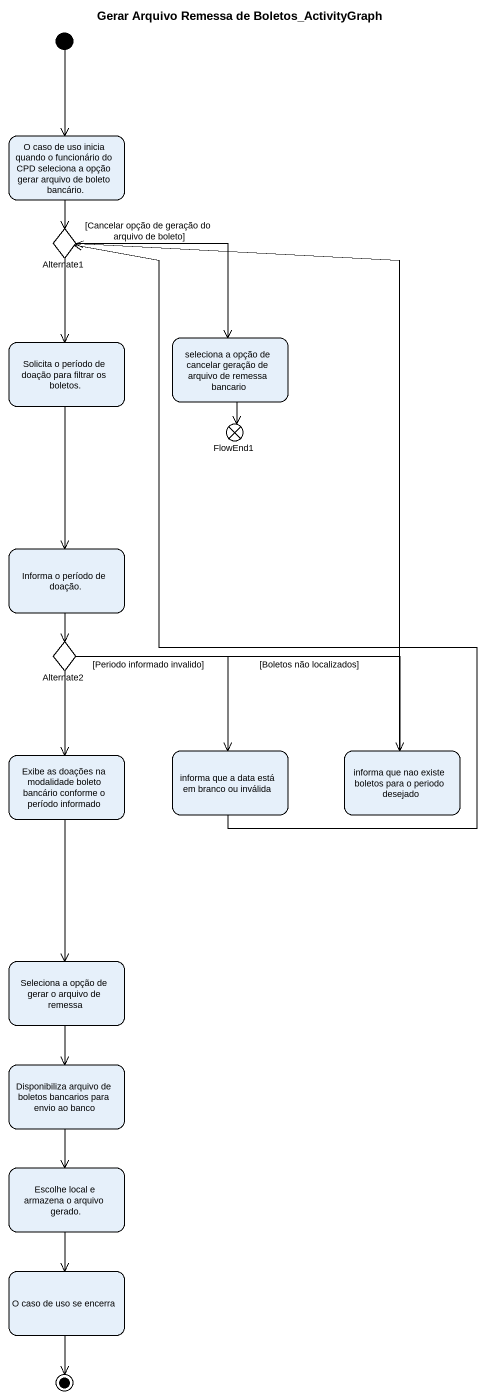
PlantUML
@startuml
title Gerar Arquivo Remessa de Boletos_ActivityGraph
hide empty description
state "O caso de uso inicia quando o funcionário do CPD seleciona a opção gerar arquivo de boleto bancário." as O_caso_de_uso_inicia_quando
state Alternate1 <<choice>>
state "Solicita o período de doação para filtrar os boletos." as Solicita_o_período_de
state "seleciona a opção de cancelar geração de arquivo de remessa bancario" as seleciona_a_opção_de
state FlowEnd1 <<end>>
state "Informa o período de doação." as Informa_o_período_de_doação
state Alternate2 <<choice>>
state "Exibe as doações na modalidade boleto bancário conforme o período informado" as Exibe_as_doações_na
state "informa que a data está em branco ou inválida" as informa_que_a_data_está_em
state "informa que nao existe boletos para o periodo desejado" as informa_que_nao_existe
state "Seleciona a opção de gerar o arquivo de remessa" as Seleciona_a_opção_de_gerar
state "Disponibiliza arquivo de boletos bancarios para envio ao banco" as Disponibiliza_arquivo_de
state "Escolhe local e armazena o arquivo gerado." as Escolhe_local_e_armazena_o
state "O caso de uso se encerra" as O_caso_de_uso_se_encerra
[*] --> O_caso_de_uso_inicia_quando
O_caso_de_uso_inicia_quando --> Alternate1
Alternate1 --> Solicita_o_período_de
Alternate1 --> seleciona_a_opção_de : [Cancelar opção de geração do arquivo de boleto]
Solicita_o_período_de --> Informa_o_período_de_doação
seleciona_a_opção_de --> FlowEnd1
Informa_o_período_de_doação --> Alternate2
Alternate2 --> Exibe_as_doações_na
Alternate2 --> informa_que_a_data_está_em : [Periodo informado invalido]
Alternate2 -right-> informa_que_nao_existe : [Boletos não localizados]
Exibe_as_doações_na --> Seleciona_a_opção_de_gerar
informa_que_a_data_está_em -up-> Alternate1
informa_que_nao_existe -up-> Alternate1
Seleciona_a_opção_de_gerar --> Disponibiliza_arquivo_de
Disponibiliza_arquivo_de --> Escolhe_local_e_armazena_o
Escolhe_local_e_armazena_o --> O_caso_de_uso_se_encerra
O_caso_de_uso_se_encerra --> [*]
@enduml
